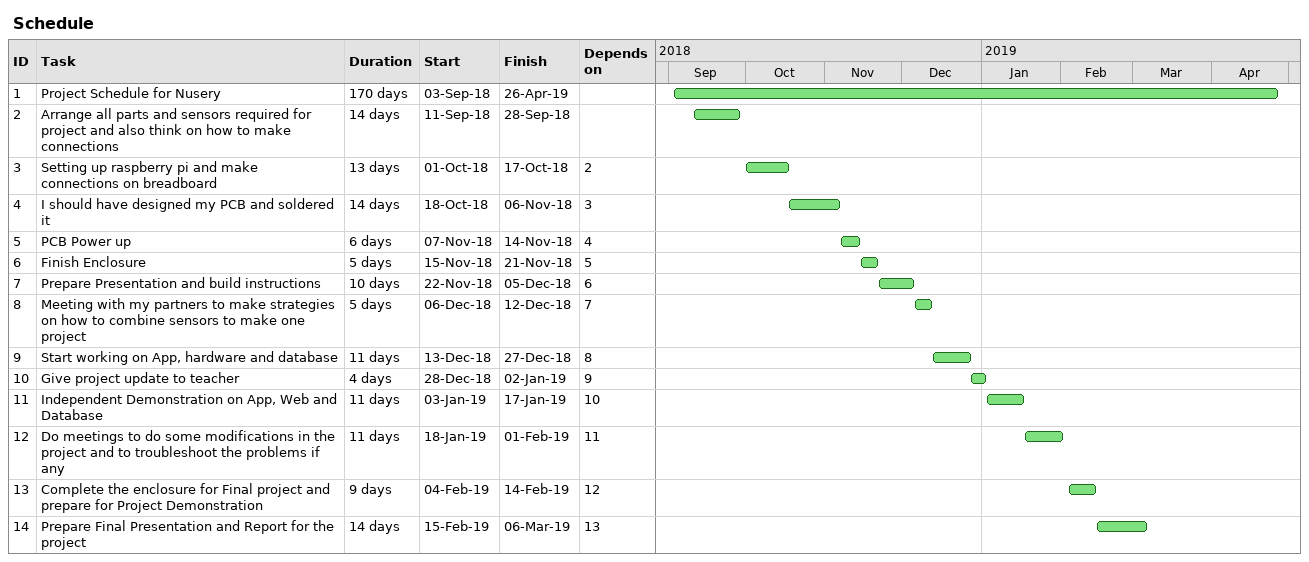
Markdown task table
Schedule

| ID | Task | Duration | Start | Finish | Predecessors |
|---|---|---|---|---|---|
| 1 | Project Schedule for Nusery | 170d | 2018-09-03 | 2019-04-26 |  |
| 2 | Arrange all parts and sensors required for project and also think on how to make connections | 14d | 2018-09-11 | 2018-09-28 |  |
| 3 | Setting up raspberry pi and make connections on breadboard | 13d | 2018-10-01 | 2018-10-17 | 2 |
| 4 | I should have designed my PCB and soldered it | 14d | 2018-10-18 | 2018-11-06 | 3 |
| 5 | PCB Power up | 6d | 2018-11-07 | 2018-11-14 | 4 |
| 6 | Finish Enclosure | 5d | 2018-11-15 | 2018-11-21 | 5 |
| 7 | Prepare Presentation and build instructions | 10d | 2018-11-22 | 2018-12-05 | 6 |
| 8 | Meeting with my partners to make strategies on how to combine sensors to make one project | 5d | 2018-12-06 | 2018-12-12 | 7 |
| 9 | Start working on App, hardware and database | 11d | 2018-12-13 | 2018-12-27 | 8 |
| 10 | Give project update to teacher | 4d | 2018-12-28 | 2019-01-02 | 9 |
| 11 | Independent Demonstration on App, Web and Database | 11d | 2019-01-03 | 2019-01-17 | 10 |
| 12 | Do meetings to do some modifications in the project and to troubleshoot the problems if any | 11d | 2019-01-18 | 2019-02-01 | 11 |
| 13 | Complete the enclosure for Final project and prepare for Project Demonstration | 9d | 2019-02-04 | 2019-02-14 | 12 |
| 14 | Prepare Final Presentation and Report for the project | 14d | 2019-02-15 | 2019-03-06 | 13 |
